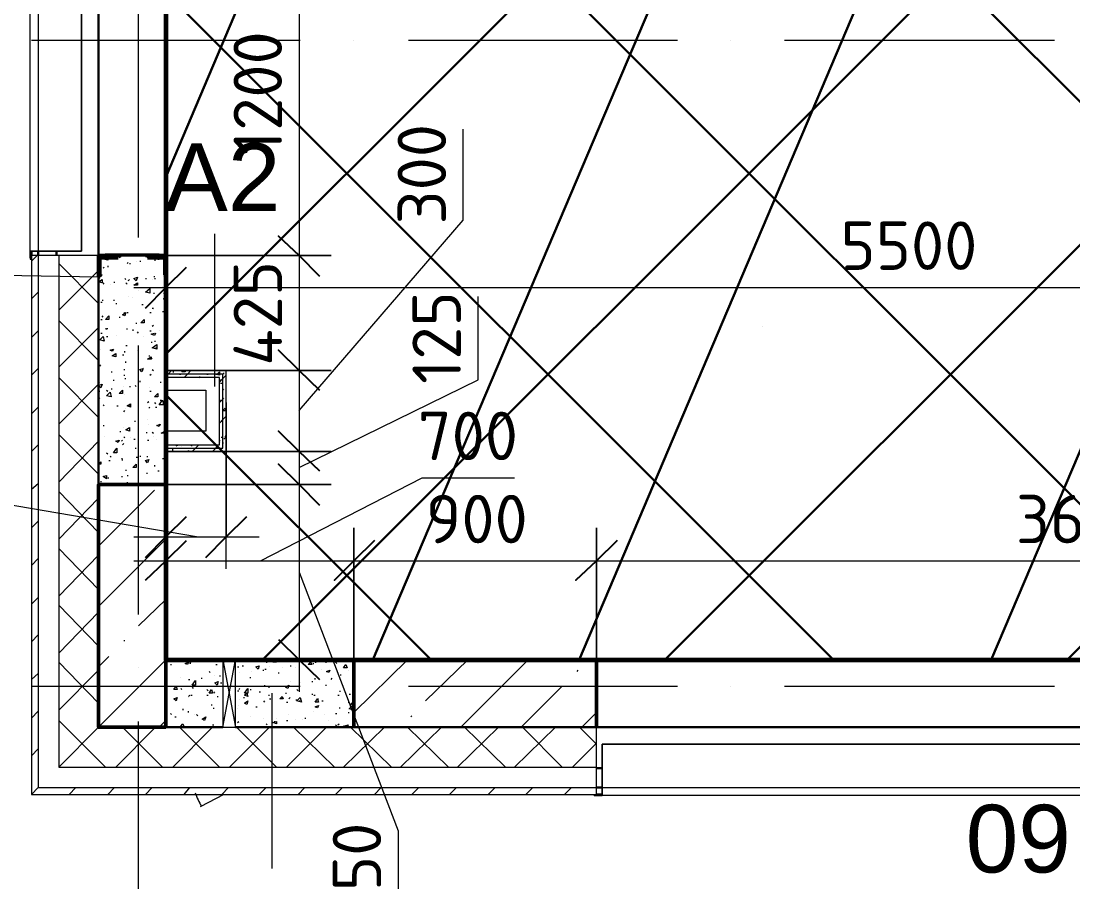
# Model space of a CAD drawing. Header units: millimetres. Extents: x -84737 to 172119, y -43083 to 59399.
# Drawn here: x 6267 to 10175, y 33252 to 36452 of the extents above; entities that cross this region are included whole.
import ezdxf

# ---------------------------------------------------------------- set-up
doc = ezdxf.new("R2010")
doc.units = ezdxf.units.MM
for name, color, linetype, lineweight in [('11) Плинтус ПЛ-2', 70, 'Continuous', 30), ('15) Штукатурка стен СТ-1.1', 161, 'Continuous', 60), ('16) Краска СТ-1.1 стена', 5, 'Continuous', 60), ('18) Краска ПТ-1 потолок', 31, 'Continuous', 30), ('20) Шпакл. баз. фин Стена', 40, 'Continuous', 60), ('22) Шпакл. баз. фин. Потолок', 102, 'Continuous', 30)]:
    doc.layers.add(name, color=color, linetype=linetype, lineweight=lineweight)
for name, color, linetype in [('PDF _Марки', 7, 'Continuous'), ('PDF _Несущие колонны', 7, 'Continuous'), ('PDF _Обобщенные модели', 7, 'Continuous'), ('PDF _Обозначения', 7, 'Continuous'), ('PDF _Окна', 7, 'Continuous'), ('PDF _Оси', 7, 'Continuous'), ('PDF _Размеры-100', 7, 'Continuous'), ('PDF _Стены', 7, 'Continuous'), ('PDF _Текст', 7, 'Continuous'), ('PDF _Элементы узлов', 7, 'Continuous')]:
    doc.layers.add(name, color=color, linetype=linetype)
doc.styles.add('PDF GOSTCommon', font='arial.ttf')
doc.styles.add('PDF ISOCPEUR', font='isocpeur.ttf')

msp = doc.modelspace()

# ---------------------------------------------------------------- hatches: boundary and pattern name
at = {"layer": '18) Краска ПТ-1 потолок'}
h = msp.add_hatch(dxfattribs=at)
h.set_pattern_fill('ANSI32', color=256, scale=222, angle=22)
h.paths.add_polyline_path([(26915.9, 43368.7), (24507.3, 43368.7), (24507.3, 34077.2), (26915.9, 34077.2)])
h.paths.add_polyline_path([(36427.6, 39178), (36427.6, 34081.4), (26987.8, 34081.4), (26987.8, 40617.2), (29108.6, 40617.2), (29108.6, 39178)])
h.paths.add_polyline_path([(42006.7, 34077.2), (36508, 34077.2), (36508, 44380.4), (42006.7, 44380.4)])
h.paths.add_polyline_path([(21895.5, 43368.7), (24304.1, 43368.7), (24304.1, 34077.2), (21895.5, 34077.2)])
h.paths.add_polyline_path([(12383.8, 39178), (12383.8, 34081.4), (21823.5, 34081.4), (21823.5, 40617.2), (19702.8, 40617.2), (19702.8, 39178)])
h.paths.add_polyline_path([(6804.6, 34077.2), (12303.4, 34077.2), (12303.4, 44380.4), (6804.6, 44380.4)])
h = msp.add_hatch(dxfattribs=at)
h.set_pattern_fill('ANSI32', color=256, scale=222, angle=22)
h.paths.add_polyline_path([(26915.9, 43368.7), (24507.3, 43368.7), (24507.3, 34077.2), (26915.9, 34077.2)])
h.paths.add_polyline_path([(36427.6, 39178), (36427.6, 34081.4), (26987.8, 34081.4), (26987.8, 40617.2), (29108.6, 40617.2), (29108.6, 39178)])
h.paths.add_polyline_path([(42006.7, 34077.2), (36508, 34077.2), (36508, 44380.4), (42006.7, 44380.4)])
h.paths.add_polyline_path([(21895.5, 43368.7), (24304.1, 43368.7), (24304.1, 34077.2), (21895.5, 34077.2)])
h.paths.add_polyline_path([(12383.8, 39178), (12383.8, 34081.4), (21823.5, 34081.4), (21823.5, 40617.2), (19702.8, 40617.2), (19702.8, 39178)])
h.paths.add_polyline_path([(6804.6, 34077.2), (12303.4, 34077.2), (12303.4, 44380.4), (6804.6, 44380.4)])
at = {"layer": '22) Шпакл. баз. фин. Потолок'}
h = msp.add_hatch(dxfattribs=at)
h.set_pattern_fill('ANSI37', color=256, scale=333)
h.paths.add_polyline_path([(26915.9, 43368.7), (24507.3, 43368.7), (24507.3, 34077.2), (26915.9, 34077.2)])
h.paths.add_polyline_path([(36427.6, 39178), (36427.6, 34081.4), (26987.8, 34081.4), (26987.8, 40617.2), (29108.6, 40617.2), (29108.6, 39178)])
h.paths.add_polyline_path([(42006.7, 34077.2), (36508, 34077.2), (36508, 44380.4), (42006.7, 44380.4)])
h.paths.add_polyline_path([(21895.5, 43368.7), (24304.1, 43368.7), (24304.1, 34077.2), (21895.5, 34077.2)])
h.paths.add_polyline_path([(12383.8, 39178), (12383.8, 34081.4), (21823.5, 34081.4), (21823.5, 40617.2), (19702.8, 40617.2), (19702.8, 39178)])
h.paths.add_polyline_path([(6804.6, 34077.2), (12303.4, 34077.2), (12303.4, 44380.4), (6804.6, 44380.4)])
h = msp.add_hatch(dxfattribs=at)
h.set_pattern_fill('ANSI37', color=256, scale=333)
h.paths.add_polyline_path([(26915.9, 43368.7), (24507.3, 43368.7), (24507.3, 34077.2), (26915.9, 34077.2)])
h.paths.add_polyline_path([(36427.6, 39178), (36427.6, 34081.4), (26987.8, 34081.4), (26987.8, 40617.2), (29108.6, 40617.2), (29108.6, 39178)])
h.paths.add_polyline_path([(42006.7, 34077.2), (36508, 34077.2), (36508, 44380.4), (42006.7, 44380.4)])
h.paths.add_polyline_path([(21895.5, 43368.7), (24304.1, 43368.7), (24304.1, 34077.2), (21895.5, 34077.2)])
h.paths.add_polyline_path([(12383.8, 39178), (12383.8, 34081.4), (21823.5, 34081.4), (21823.5, 40617.2), (19702.8, 40617.2), (19702.8, 39178)])
h.paths.add_polyline_path([(6804.6, 34077.2), (12303.4, 34077.2), (12303.4, 44380.4), (6804.6, 44380.4)])

# ---------------------------------------------------------------- linework, layer by layer
at = {"layer": '11) Плинтус ПЛ-2'}
msp.add_lwpolyline([(7778.2, 44380.4), (6804.6, 44380.4), (6804.6, 34077.2), (12303.4, 34077.2), (12303.4, 37480.5)], dxfattribs=at)
at = {"layer": '15) Штукатурка стен СТ-1.1'}
msp.add_lwpolyline([(7778.2, 44380.4), (6804.6, 44380.4), (6804.6, 34077.2), (12303.4, 34077.2), (12303.4, 37480.5)], dxfattribs=at)
at = {"layer": '16) Краска СТ-1.1 стена'}
msp.add_lwpolyline([(7778.2, 44380.4), (6804.6, 44380.4), (6804.6, 34077.2), (12303.4, 34077.2), (12303.4, 37480.5)], dxfattribs=at)
at = {"layer": '20) Шпакл. баз. фин Стена'}
msp.add_lwpolyline([(7778.2, 44380.4), (6804.6, 44380.4), (6804.6, 34077.2), (12303.4, 34077.2), (12303.4, 37480.5)], dxfattribs=at)
at = {"layer": 'PDF _Марки', "lineweight": 9}
for points in [[(6986.7, 35093.1), (6986.7, 35660.4)], [(6554.9, 35499.5), (5627.8, 35516.4)], [(7198.3, 33954.4), (7198.3, 33302.5)]]:
    msp.add_lwpolyline(points, dxfattribs=at)
at = {"layer": 'PDF _Несущие колонны', "lineweight": 9}
for points in [[(6554.9, 34729.1), (6554.9, 34729.1)], [(6554.9, 34500.5), (6762.3, 34707.9)], [(6554.9, 34276.1), (6804.6, 34525.9)], [(6703, 34204.2), (6804.6, 34301.5)], [(6648, 34149.1), (6652.2, 34149.1)], [(6554.9, 34051.8), (6593, 34089.9)], [(6554.9, 33827.4), (6804.6, 34077.2)], [(7503.1, 33882.4), (7702.1, 34077.2)], [(7769.8, 33924.8), (7926.4, 34077.2)], [(7901, 33827.4), (8150.8, 34077.2)], [(8332.8, 34034.8), (8337, 34039.1)], [(8125.4, 33827.4), (8277.8, 33979.8)], [(6779.2, 33827.4), (6804.6, 33852.8)], [(7714.8, 33865.5), (7719, 33869.7)], [(8349.7, 33827.4), (8404.8, 33882.4)]]:
    msp.add_lwpolyline(points, dxfattribs=at)
at = {"layer": 'PDF _Несущие колонны', "lineweight": 50}
msp.add_lwpolyline([(6804.6, 33827.4), (6804.6, 34729.1), (6554.9, 34729.1), (6554.9, 33827.4)], close=True, dxfattribs=at)
msp.add_lwpolyline([(8404.8, 33827.4), (8404.8, 34077.2), (7503.1, 34077.2), (7503.1, 33827.4)], dxfattribs=at)
at = {"layer": 'PDF _Несущие колонны', "lineweight": 30}
msp.add_lwpolyline([(7503.1, 33827.4), (8404.8, 33827.4)], dxfattribs=at)
at = {"layer": 'PDF _Обобщенные модели', "lineweight": 50}
for points in [[(6631.1, 35579.9), (6554.9, 35579.9), (6554.9, 35503.7)], [(6559.1, 35508), (6559.1, 35571.5), (6626.8, 35571.5)], [(6804.6, 35503.7), (6804.6, 35579.9), (6728.4, 35579.9)], [(6736.9, 35571.5), (6800.4, 35571.5), (6800.4, 35508)]]:
    msp.add_lwpolyline(points, dxfattribs=at)
at = {"layer": 'PDF _Обобщенные модели', "lineweight": 30}
msp.add_lwpolyline([(6580.3, 35579.9), (6580.3, 35584.2), (6779.2, 35584.2), (6779.2, 35579.9)], dxfattribs=at)
at = {"layer": 'PDF _Обобщенные модели', "lineweight": 50}
for centre, start, end in [((6629.2, 35583.5), 270, 11.5359), ((6739.3, 35583.5), 168.4641, 270), ((6557.3, 35511.5), 258.4641, 360), ((6807, 35511.5), 180, 281.5359)]:
    msp.add_arc(centre, 6.35, start, end, dxfattribs=at)
at = {"layer": 'PDF _Обозначения', "lineweight": 9}
msp.add_lwpolyline([(9022.8, 35317.5), (9022.8, 35317.5)], dxfattribs=at)
at = {"layer": 'PDF _Окна', "lineweight": 18}
for points in [[(6305.1, 35571.5), (6300.9, 35571.5), (6300.9, 35596.9), (6491.4, 35596.9), (6491.4, 36761), (6300.9, 36761), (6300.9, 36786.4), (6305.1, 36786.4)], [(6330.5, 36761), (6491.4, 36761), (6491.4, 35596.9), (6330.5, 35596.9)], [(6300.9, 35596.9), (6300.9, 35567.2), (6305.1, 35567.2)], [(11986.1, 33573.4), (12015.7, 33573.4), (12015.7, 33577.6), (12015.7, 33573.4), (11986.1, 33573.4), (11986.1, 33763.9), (8425.9, 33763.9), (8425.9, 33573.4), (8396.3, 33573.4), (8396.3, 33577.6), (8396.3, 33573.4), (8425.9, 33573.4)], [(8425.9, 33603), (8425.9, 33763.9), (11986.1, 33763.9), (11986.1, 33603)]]:
    msp.add_lwpolyline(points, dxfattribs=at)
for points in [[(6330.5, 35596.9), (6300.9, 35596.9), (6300.9, 36761), (6330.5, 36761)], [(11986.1, 33603), (11986.1, 33573.4), (8425.9, 33573.4), (8425.9, 33603)]]:
    msp.add_lwpolyline(points, close=True, dxfattribs=at)
at = {"layer": 'PDF _Окна', "lineweight": 9}
msp.add_lwpolyline([(7020.5, 33577.6), (6931.6, 33531.1)], dxfattribs=at)
msp.add_arc((7188, 33678.5), 290, 199.1437, 209.9982, dxfattribs=at)
at = {"layer": 'PDF _Оси', "lineweight": 9}
for points in [[(6703, 35647.7), (6703, 36646.7)], [(6305.1, 36380), (7304.2, 36380)], [(7503.1, 36380), (7503.1, 36380)], [(7706.3, 36380), (8705.3, 36380)], [(8904.3, 36380), (8904.3, 36380)], [(9103.3, 36380), (10106.5, 36380)], [(6703, 35448.7), (6703, 35448.7)], [(6703, 34246.5), (6703, 35245.5)], [(6703, 34047.5), (6703, 34047.5)], [(6305.1, 33979.8), (7304.2, 33979.8)], [(7503.1, 33979.8), (7503.1, 33979.8)], [(7706.3, 33979.8), (8705.3, 33979.8)], [(8904.3, 33979.8), (8904.3, 33979.8)], [(9103.3, 33979.8), (10106.5, 33979.8)], [(6703, 32845.3), (6703, 33848.6)]]:
    msp.add_lwpolyline(points, dxfattribs=at)
at = {"layer": 'PDF _Размеры-100', "lineweight": 9}
for points in [[(7299.9, 44499.3), (7299.9, 43678), (7299.9, 40079.8), (7299.9, 39178.2), (7299.9, 37980.2), (7299.9, 36777.9), (7299.9, 35579.9), (7299.9, 35152.4), (7299.9, 34851.8), (7299.9, 34729.1), (6800.4, 34729.1), (7418.4, 34729.1), (6800.4, 34729.1), (7299.9, 34729.1), (7299.9, 33958.6)], [(7299.9, 35004.2), (7909.5, 35711.2), (7909.5, 36049.8)], [(6686.1, 35461.4), (12303.5, 35461.4), (12384, 35461.4), (21824, 35461.4), (21904.4, 35461.4), (24304.6, 35461.4), (24503.6, 35461.4), (26903.8, 35461.4), (26984.2, 35461.4), (36424.2, 35461.4), (36504.7, 35461.4), (36504.7, 35960.9), (36504.7, 35342.9), (36504.7, 35960.9), (36504.7, 35461.4), (42126.4, 35461.4)], [(6804.6, 35342.9), (6804.6, 35960.9), (6804.6, 35461.4)], [(7299.9, 34792.6), (7964.5, 35118.5), (7964.5, 35427.5)], [(6804.6, 34415.8), (6804.6, 35033.9), (6804.6, 34534.3)], [(7029, 34415.8), (7029, 35033.9), (7029, 34534.3)], [(6804.6, 34326.9), (6804.6, 34945), (6804.6, 34445.4)], [(7156, 34445.4), (7757.1, 34754.5), (8100, 34754.5)], [(6918.9, 34534.3), (6148.5, 34665.6), (5805.6, 34665.6)], [(6686.1, 34445.4), (7503.1, 34445.4), (8404.8, 34445.4), (12003, 34445.4), (12003, 34233.8), (12003, 34568.2), (12003, 34233.8), (12003, 34445.4), (12426.3, 34445.4)], [(6686.1, 34534.3), (7151.8, 34534.3)], [(7299.9, 34403.1), (7668.2, 33442.2), (7668.2, 33103.5)], [(7181.4, 34077.2), (7799.4, 34077.2), (7299.9, 34077.2)]]:
    msp.add_lwpolyline(points, dxfattribs=at)
at = {"layer": 'PDF _Размеры-100', "lineweight": 25}
for points in [[(7376.1, 35503.7), (7299.9, 35579.9), (7223.7, 35651.9), (7299.9, 35579.9)], [(7376.1, 35080.4), (7299.9, 35152.4), (7223.7, 35228.6), (7299.9, 35152.4)], [(7376.1, 34779.9), (7299.9, 34851.8), (7223.7, 34928), (7299.9, 34851.8)], [(7376.1, 34652.9), (7299.9, 34729.1), (7223.7, 34805.3), (7299.9, 34729.1)], [(7579.3, 34521.6), (7503.1, 34445.4), (7431.1, 34373.5), (7503.1, 34445.4)], [(8481, 34521.6), (8404.8, 34445.4), (8328.6, 34373.5), (8404.8, 34445.4)]]:
    msp.add_lwpolyline(points, close=True, dxfattribs=at)
at = {"layer": 'PDF _Размеры-100', "lineweight": 9}
for points in [[(7299.9, 35579.9), (6800.4, 35579.9), (7418.4, 35579.9), (6800.4, 35579.9)], [(7299.9, 35152.4), (6800.4, 35152.4), (7418.4, 35152.4), (6800.4, 35152.4)], [(7299.9, 34851.8), (6800.4, 34851.8), (7418.4, 34851.8), (6800.4, 34851.8)], [(7503.1, 34445.4), (7503.1, 33945.9), (7503.1, 34568.2), (7503.1, 33945.9)], [(8404.8, 34445.4), (8404.8, 33945.9), (8404.8, 34568.2), (8404.8, 33945.9)]]:
    msp.add_lwpolyline(points, close=True, dxfattribs=at)
at = {"layer": 'PDF _Размеры-100', "lineweight": 25}
for points in [[(6728.4, 35385.2), (6804.6, 35461.4), (6880.8, 35537.6)], [(6728.4, 34458.1), (6804.6, 34534.3), (6880.8, 34610.5)], [(6952.8, 34458.1), (7029, 34534.3), (7105.2, 34610.5)], [(6728.4, 34373.5), (6804.6, 34445.4), (6880.8, 34521.6)], [(7223.7, 34153.4), (7299.9, 34077.2), (7376.1, 34005.2)]]:
    msp.add_lwpolyline(points, dxfattribs=at)
at = {"layer": 'PDF _Стены', "lineweight": 30}
for points in [[(6804.6, 39178.2), (6804.6, 35152.4), (6804.6, 34729.1), (6554.9, 34729.1), (6554.9, 39178.2)], [(6305.1, 35579.9), (6305.1, 35596.9)], [(6330.5, 35596.9), (6330.5, 35579.9)], [(6398.2, 35579.9), (6398.2, 35596.9)], [(6804.6, 35579.9), (6554.9, 35579.9)], [(7016.3, 34077.2), (6804.6, 34077.2), (6804.6, 33827.4), (7016.3, 33827.4)], [(7062.9, 33827.4), (7503.1, 33827.4), (7503.1, 34077.2), (7062.9, 34077.2)], [(8404.8, 34077.2), (12003, 34077.2)], [(8404.8, 33827.4), (12303.5, 33827.4)], [(8425.9, 33675), (8404.8, 33675)], [(8404.8, 33603), (8425.9, 33603)], [(8425.9, 33577.6), (8404.8, 33577.6)]]:
    msp.add_lwpolyline(points, dxfattribs=at)
at = {"layer": 'PDF _Стены', "lineweight": 18}
for points in [[(6554.9, 35579.9), (6305.1, 35579.9), (6305.1, 33577.6), (8404.8, 33577.6), (8404.8, 33827.4), (7062.9, 33827.4)], [(6330.5, 35579.9), (6330.5, 33603), (8404.8, 33603)], [(6406.7, 35579.9), (6406.7, 33679.2), (8404.8, 33679.2)], [(6804.6, 34851.8), (7029, 34851.8), (7029, 35152.4), (6804.6, 35152.4)], [(6804.6, 34864.5), (7016.3, 34864.5), (7016.3, 35139.7), (6804.6, 35139.7)], [(6804.6, 34877.2), (7003.6, 34877.2), (7003.6, 35127), (6804.6, 35127)], [(6804.6, 35080.4), (6952.8, 35080.4), (6952.8, 34928), (6804.6, 34928)], [(7016.3, 33827.4), (6554.9, 33827.4), (6554.9, 34729.1)]]:
    msp.add_lwpolyline(points, dxfattribs=at)
at = {"layer": 'PDF _Стены', "lineweight": 9}
for points in [[(6305.1, 35558.8), (6326.3, 35579.9)], [(6800.4, 35579.9), (6800.4, 35575.7)], [(6554.9, 35402.1), (6406.7, 35550.3)], [(6571.8, 35533.4), (6576, 35537.6)], [(6588.7, 35541.8), (6588.7, 35537.6)], [(6660.7, 35550.3), (6664.9, 35554.5)], [(6669.2, 35550.3), (6673.4, 35550.3)], [(6694.6, 35558.8), (6694.6, 35558.8)], [(6707.3, 35558.8), (6711.5, 35558.8)], [(6762.3, 35563), (6766.5, 35563)], [(6775, 35567.2), (6779.2, 35567.2)], [(6406.7, 35376.7), (6554.9, 35524.9)], [(6554.9, 35499.5), (6559.1, 35495.3)], [(6652.2, 35495.3), (6656.5, 35491)], [(6664.9, 35486.8), (6669.2, 35491)], [(6728.4, 35495.3), (6732.7, 35495.3)], [(6753.8, 35491), (6753.8, 35491)], [(6762.3, 35499.5), (6762.3, 35503.7)], [(6762.3, 35495.3), (6766.5, 35495.3)], [(6571.8, 35474.1), (6576, 35478.3)], [(6597.2, 35474.1), (6597.2, 35474.1)], [(6614.1, 35478.3), (6614.1, 35482.6)], [(6656.5, 35478.3), (6660.7, 35474.1)], [(6660.7, 35486.8), (6660.7, 35486.8)], [(6694.6, 35469.9), (6694.6, 35469.9)], [(6791.9, 35465.6), (6791.9, 35465.6)], [(6305.1, 35419.1), (6330.5, 35444.5)], [(6567.6, 35414.8), (6571.8, 35414.8)], [(6609.9, 35414.8), (6614.1, 35414.8)], [(6664.9, 35427.5), (6664.9, 35427.5)], [(6681.9, 35423.3), (6681.9, 35423.3)], [(6758.1, 35440.2), (6762.3, 35440.2)], [(6796.2, 35440.2), (6800.4, 35440.2)], [(6804.6, 35414.8), (6796.2, 35419.1), (6804.6, 35423.3)], [(6563.3, 35406.4), (6567.6, 35406.4)], [(6618.4, 35402.1), (6622.6, 35402.1)], [(6715.7, 35397.9), (6720, 35397.9)], [(6753.8, 35385.2), (6758.1, 35385.2)], [(6758.1, 35381), (6758.1, 35381)], [(6554.9, 35190.5), (6406.7, 35338.7)], [(6563.3, 35342.9), (6567.6, 35342.9)], [(6567.6, 35351.4), (6571.8, 35355.6)], [(6631.1, 35351.4), (6635.3, 35351.4)], [(6648, 35368.3), (6652.2, 35364.1)], [(6660.7, 35368.3), (6664.9, 35368.3)], [(6745.4, 35368.3), (6749.6, 35368.3)], [(6791.9, 35372.5), (6796.2, 35372.5)], [(6800.4, 35347.1), (6800.4, 35342.9)], [(6305.1, 35275.2), (6330.5, 35300.6)], [(6406.7, 35165.1), (6554.9, 35313.3)], [(6580.3, 35309), (6584.5, 35304.8)], [(6584.5, 35309), (6588.7, 35309)], [(6660.7, 35304.8), (6660.7, 35309)], [(6681.9, 35304.8), (6681.9, 35300.6)], [(6694.6, 35330.2), (6694.6, 35326)], [(6698.8, 35292.1), (6703, 35296.3)], [(6745.4, 35300.6), (6749.6, 35300.6)], [(6753.8, 35317.5), (6758.1, 35321.7)], [(6779.2, 35300.6), (6779.2, 35300.6)], [(6563.3, 35292.1), (6567.6, 35292.1)], [(6584.5, 35279.4), (6588.7, 35279.4)], [(6622.6, 35283.6), (6622.6, 35283.6)], [(6720, 35279.4), (6720, 35279.4)], [(6766.5, 35292.1), (6762.3, 35283.6), (6749.6, 35287.9), (6762.3, 35292.1)], [(6749.6, 35258.2), (6753.8, 35258.2)], [(6762.3, 35262.5), (6766.5, 35262.5)], [(6563.3, 35232.8), (6563.3, 35232.8)], [(6652.2, 35220.1), (6652.2, 35224.4)], [(6656.5, 35245.5), (6660.7, 35245.5)], [(6656.5, 35245.5), (6656.5, 35245.5)], [(6698.8, 35228.6), (6698.8, 35228.6)], [(6766.5, 35237.1), (6770.8, 35237.1)], [(6643.8, 35211.7), (6648, 35211.7)], [(6656.5, 35182), (6656.5, 35186.3)], [(6741.1, 35207.4), (6745.4, 35207.4)], [(6749.6, 35194.7), (6753.8, 35199)], [(6305.1, 35135.5), (6330.5, 35160.9)], [(6559.1, 35169.3), (6563.3, 35173.6)], [(6601.4, 35148.2), (6605.7, 35148.2)], [(6648, 35156.6), (6652.2, 35156.6)], [(6720, 35165.1), (6720, 35165.1)], [(6745.4, 35135.5), (6749.6, 35139.7)], [(6753.8, 35156.6), (6758.1, 35152.4)], [(6804.6, 35135.5), (6813.1, 35139.7), (6825.8, 35152.4)], [(6830, 35148.2), (6834.3, 35148.2)], [(6855.4, 35139.7), (6859.7, 35139.7)], [(6872.4, 35152.4), (6876.6, 35152.4), (6876.6, 35148.2), (6863.9, 35148.2), (6868.1, 35152.4)], [(6872.4, 35127), (6885.1, 35139.7), (6897.8, 35152.4)], [(6957, 35139.7), (6961.3, 35139.7)], [(6974, 35152.4), (6974, 35152.4)], [(7020.5, 35139.7), (7020.5, 35143.9)], [(7020.5, 35139.7), (7020.5, 35139.7)], [(6554.9, 34978.8), (6406.7, 35127)], [(6406.7, 34953.4), (6554.9, 35101.6)], [(6559.1, 35110.1), (6559.1, 35110.1)], [(6609.9, 35118.5), (6609.9, 35114.3)], [(6648, 35135.5), (6652.2, 35135.5)], [(6652.2, 35122.8), (6656.5, 35122.8)], [(6707.3, 35114.3), (6707.3, 35110.1)], [(6783.5, 35110.1), (6787.7, 35110.1)], [(6800.4, 35114.3), (6800.4, 35114.3)], [(6804.6, 35110.1), (6804.6, 35110.1)], [(6927.4, 35127), (6931.6, 35131.2)], [(7003.6, 35110.1), (7016.3, 35122.8), (7029, 35135.5)], [(7003.6, 35118.5), (7007.8, 35118.5)], [(7007.8, 35105.8), (7012.1, 35105.8)], [(6554.9, 35076.2), (6559.1, 35076.2)], [(6584.5, 35080.4), (6588.7, 35076.2)], [(6601.4, 35084.7), (6605.7, 35084.7)], [(6648, 35093.1), (6648, 35093.1)], [(6652.2, 35063.5), (6652.2, 35063.5)], [(6669.2, 35093.1), (6673.4, 35093.1)], [(6690.3, 35097.4), (6694.6, 35093.1)], [(6745.4, 35088.9), (6745.4, 35088.9)], [(6745.4, 35076.2), (6749.6, 35076.2)], [(7016.3, 35080.4), (7020.5, 35084.7)], [(7016.3, 35080.4), (7016.3, 35080.4)], [(6554.9, 35046.6), (6559.1, 35050.8)], [(6571.8, 35025.4), (6576, 35021.2)], [(6736.9, 35033.9), (6741.1, 35038.1)], [(6762.3, 35033.9), (6766.5, 35029.6)], [(6783.5, 35042.3), (6787.7, 35042.3)], [(7003.6, 35033.9), (7016.3, 35046.6), (7020.5, 35050.8)], [(7003.6, 35042.3), (7007.8, 35042.3)], [(7016.3, 35025.4), (7016.3, 35025.4)], [(7016.3, 35021.2), (7016.3, 35025.4)], [(7029, 35046.6), (7029, 35046.6)], [(6305.1, 34991.5), (6330.5, 35016.9)], [(6554.9, 35012.7), (6554.9, 35012.7)], [(6554.9, 34987.3), (6554.9, 34987.3)], [(6622.6, 35021.2), (6626.8, 35021.2)], [(6648, 35000), (6652.2, 35004.2)], [(6656.5, 35012.7), (6656.5, 35012.7)], [(6669.2, 35021.2), (6673.4, 35021.2)], [(6741.1, 35012.7), (6745.4, 35016.9)], [(6766.5, 35016.9), (6770.8, 35016.9)], [(7003.6, 34957.7), (7016.3, 34970.4), (7029, 34983.1), (7024.8, 34978.8)], [(6571.8, 34949.2), (6576, 34949.2)], [(6690.3, 34961.9), (6690.3, 34966.1)], [(6736.9, 34970.4), (6736.9, 34970.4)], [(6741.1, 34953.4), (6741.1, 34953.4)], [(6804.6, 34978.8), (6804.6, 34978.8)], [(7012.1, 34961.9), (7016.3, 34966.1)], [(6554.9, 34767.2), (6406.7, 34915.3)], [(6576, 34906.9), (6576, 34906.9)], [(6635.3, 34928), (6635.3, 34923.8)], [(6648, 34940.7), (6648, 34940.7)], [(6648, 34906.9), (6652.2, 34902.6)], [(6732.7, 34923.8), (6732.7, 34919.6)], [(6753.8, 34923.8), (6758.1, 34919.6)], [(6758.1, 34906.9), (6758.1, 34906.9)], [(7012.1, 34902.6), (7012.1, 34906.9)], [(7020.5, 34898.4), (7029, 34906.9), (7024.8, 34906.9), (7029, 34911.1)], [(6305.1, 34851.8), (6330.5, 34877.2)], [(6406.7, 34737.5), (6554.9, 34889.9)], [(6639.5, 34889.9), (6643.8, 34894.2)], [(6643.8, 34877.2), (6648, 34881.5)], [(6673.4, 34902.6), (6673.4, 34902.6)], [(6686.1, 34898.4), (6690.3, 34898.4)], [(6736.9, 34894.2), (6741.1, 34894.2)], [(6770.8, 34898.4), (6770.8, 34898.4)], [(6800.4, 34881.5), (6800.4, 34881.5)], [(6825.8, 34877.2), (6830, 34877.2)], [(6842.7, 34873), (6851.2, 34877.2)], [(6863.9, 34868.8), (6863.9, 34868.8)], [(6897.8, 34877.2), (6902, 34873)], [(6902, 34851.8), (6914.7, 34864.5), (6927.4, 34877.2)], [(6978.2, 34851.8), (6990.9, 34864.5), (6995.1, 34873)], [(7003.6, 34894.2), (7003.6, 34889.9)], [(7007.8, 34885.7), (7007.8, 34885.7)], [(7016.3, 34885.7), (7016.3, 34881.5)], [(7016.3, 34885.7), (7016.3, 34885.7)], [(6584.5, 34847.6), (6588.7, 34843.4)], [(6597.2, 34834.9), (6601.4, 34830.7)], [(6639.5, 34826.4), (6643.8, 34826.4)], [(6690.3, 34864.5), (6694.6, 34864.5)], [(6694.6, 34830.7), (6698.8, 34830.7)], [(6707.3, 34834.9), (6711.5, 34834.9)], [(6736.9, 34830.7), (6736.9, 34834.9)], [(6791.9, 34826.4), (6796.2, 34826.4)], [(6830, 34856.1), (6830, 34860.3)], [(6885.1, 34851.8), (6889.3, 34856.1), (6889.3, 34851.8)], [(6957, 34864.5), (6961.3, 34864.5)], [(6593, 34818), (6597.2, 34818)], [(6643.8, 34818), (6643.8, 34822.2)], [(6762.3, 34801), (6762.3, 34796.8)], [(6804.6, 34818), (6804.6, 34822.2)], [(6804.6, 34818), (6804.6, 34818)], [(6588.7, 34754.5), (6593, 34754.5)], [(6639.5, 34758.7), (6643.8, 34758.7)], [(6656.5, 34784.1), (6656.5, 34779.9)], [(6660.7, 34762.9), (6664.9, 34762.9)], [(6732.7, 34771.4), (6736.9, 34771.4)], [(6775, 34779.9), (6779.2, 34779.9)], [(6305.1, 34712.1), (6330.5, 34733.3)], [(6563.3, 34741.8), (6563.3, 34737.5)], [(6660.7, 34737.5), (6660.7, 34733.3)], [(6758.1, 34733.3), (6758.1, 34729.1)], [(6554.9, 34551.3), (6406.7, 34703.7)], [(6406.7, 34525.9), (6554.9, 34678.3)], [(6305.1, 34568.2), (6330.5, 34593.6)], [(6554.9, 34339.6), (6406.7, 34492)], [(6305.1, 34428.5), (6330.5, 34453.9)], [(6406.7, 34314.2), (6554.9, 34466.6)], [(6305.1, 34284.6), (6330.5, 34310)], [(6554.9, 34128), (6406.7, 34280.4)], [(6406.7, 34102.6), (6554.9, 34255)], [(6305.1, 34144.9), (6330.5, 34170.3)], [(6554.9, 33916.3), (6406.7, 34068.7)], [(6821.6, 34060.2), (6825.8, 34060.2)], [(6897.8, 34064.5), (6893.5, 34064.5), (6897.8, 34068.7)], [(6935.9, 34077.2), (6940.1, 34077.2)], [(6986.7, 34077.2), (6990.9, 34077.2)], [(6990.9, 34060.2), (6995.1, 34060.2)], [(7071.3, 34051.8), (7075.6, 34051.8)], [(7088.3, 34056), (7092.5, 34056)], [(7177.2, 34068.7), (7181.4, 34068.7)], [(7189.9, 34051.8), (7189.9, 34051.8)], [(7215.3, 34077.2), (7215.3, 34068.7), (7202.6, 34068.7), (7211, 34077.2)], [(7236.4, 34047.5), (7236.4, 34047.5)], [(7266.1, 34056), (7270.3, 34056)], [(7287.2, 34047.5), (7287.2, 34047.5)], [(7329.5, 34047.5), (7333.8, 34047.5)], [(7350.7, 34064.5), (7354.9, 34064.5)], [(7359.2, 34068.7), (7363.4, 34068.7)], [(7397.3, 34068.7), (7401.5, 34068.7)], [(7435.4, 34068.7), (7439.6, 34064.5)], [(6305.1, 34005.2), (6330.5, 34026.4)], [(6406.7, 33890.9), (6554.9, 34039.1)], [(6859.7, 34013.7), (6859.7, 34013.7)], [(6935.9, 34009.4), (6940.1, 34009.4)], [(6965.5, 34034.8), (6969.7, 34030.6)], [(6986.7, 34017.9), (6986.7, 34017.9)], [(7003.6, 34017.9), (7007.8, 34017.9)], [(7079.8, 34030.6), (7079.8, 34030.6)], [(7117.9, 34013.7), (7117.9, 34009.4)], [(7122.1, 34034.8), (7122.1, 34034.8)], [(7164.5, 34039.1), (7168.7, 34039.1)], [(7172.9, 34043.3), (7177.2, 34043.3)], [(7223.7, 34030.6), (7223.7, 34026.4)], [(7359.2, 34005.2), (7359.2, 34009.4)], [(7384.6, 34043.3), (7384.6, 34043.3)], [(7418.4, 34005.2), (7422.7, 34009.4)], [(7452.3, 34022.1), (7456.5, 34022.1)], [(7481.9, 34039.1), (7481.9, 34039.1)], [(6859.7, 33971.3), (6863.9, 33967.1)], [(6889.3, 34005.2), (6893.5, 34005.2)], [(6893.5, 34005.2), (6893.5, 34005.2)], [(6902, 33975.6), (6906.2, 33971.3)], [(6957, 33967.1), (6961.3, 33962.9)], [(7007.8, 33992.5), (7012.1, 33992.5)], [(7075.6, 33967.1), (7079.8, 33971.3)], [(7117.9, 33967.1), (7122.1, 33967.1)], [(7172.9, 33979.8), (7172.9, 33984)], [(7185.6, 33975.6), (7189.9, 33975.6)], [(7266.1, 33996.7), (7266.1, 33996.7)], [(7291.5, 33967.1), (7295.7, 33962.9)], [(7304.2, 33992.5), (7304.2, 33992.5)], [(7346.5, 33996.7), (7350.7, 33996.7)], [(7397.3, 33984), (7401.5, 33984)], [(6842.7, 33933.2), (6842.7, 33933.2)], [(6889.3, 33941.7), (6893.5, 33945.9)], [(6889.3, 33937.5), (6889.3, 33937.5)], [(6897.8, 33945.9), (6902, 33945.9)], [(6957, 33945.9), (6961.3, 33945.9)], [(6982.4, 33954.4), (6986.7, 33958.6)], [(6995.1, 33941.7), (6999.4, 33941.7)], [(7071.3, 33962.9), (7075.6, 33962.9)], [(7079.8, 33929), (7079.8, 33929)], [(7092.5, 33937.5), (7096.7, 33937.5)], [(7151.8, 33958.6), (7156, 33958.6)], [(7185.6, 33945.9), (7189.9, 33945.9)], [(7189.9, 33933.2), (7194.1, 33933.2)], [(7249.1, 33954.4), (7253.4, 33954.4)], [(7261.8, 33933.2), (7266.1, 33937.5)], [(7287.2, 33929), (7291.5, 33929)], [(7346.5, 33950.2), (7350.7, 33950.2)], [(7354.9, 33945.9), (7359.2, 33945.9)], [(7367.6, 33933.2), (7371.9, 33933.2)], [(7443.8, 33945.9), (7448.1, 33945.9)], [(7452.3, 33958.6), (7452.3, 33962.9)], [(7486.2, 33950.2), (7490.4, 33950.2)], [(6868.1, 33895.1), (6868.1, 33890.9)], [(6974, 33912.1), (6974, 33907.8)], [(6982.4, 33895.1), (6982.4, 33899.4)], [(7071.3, 33895.1), (7071.3, 33895.1)], [(7075.6, 33907.8), (7075.6, 33907.8)], [(7139.1, 33903.6), (7143.3, 33903.6)], [(7168.7, 33920.5), (7172.9, 33924.8)], [(7253.4, 33920.5), (7257.6, 33920.5)], [(7299.9, 33924.8), (7304.2, 33924.8)], [(7384.6, 33924.8), (7388.8, 33924.8)], [(7448.1, 33899.4), (7452.3, 33899.4)], [(7481.9, 33920.5), (7486.2, 33920.5)], [(7498.9, 33895.1), (7498.9, 33890.9)], [(6305.1, 33861.3), (6330.5, 33886.7)], [(6580.3, 33679.2), (6554.9, 33704.6), (6406.7, 33852.8)], [(6821.6, 33878.2), (6825.8, 33874)], [(6838.5, 33865.5), (6842.7, 33865.5)], [(6889.3, 33882.4), (6889.3, 33886.7)], [(6910.5, 33874), (6910.5, 33874)], [(6918.9, 33874), (6923.2, 33869.7)], [(7117.9, 33865.5), (7117.9, 33865.5)], [(7168.7, 33861.3), (7168.7, 33861.3)], [(7215.3, 33861.3), (7215.3, 33861.3)], [(7253.4, 33852.8), (7257.6, 33852.8)], [(7261.8, 33874), (7261.8, 33874)], [(7287.2, 33857), (7287.2, 33857)], [(7312.6, 33857), (7312.6, 33857)], [(7321.1, 33861.3), (7325.3, 33861.3)], [(7354.9, 33886.7), (7354.9, 33886.7)], [(7393, 33874), (7393, 33874)], [(7410, 33852.8), (7410, 33852.8)], [(7435.4, 33878.2), (7439.6, 33878.2)], [(7481.9, 33882.4), (7486.2, 33882.4)], [(6406.7, 33679.2), (6554.9, 33827.4)], [(6618.4, 33679.2), (6766.5, 33827.4)], [(6791.9, 33679.2), (6643.8, 33827.4)], [(6830, 33679.2), (6978.2, 33827.4)], [(7003.6, 33679.2), (6855.4, 33827.4)], [(6978.2, 33835.9), (6982.4, 33835.9)], [(7041.7, 33679.2), (7189.9, 33827.4)], [(7215.3, 33679.2), (7067.1, 33827.4)], [(7071.3, 33844.3), (7075.6, 33848.6)], [(7092.5, 33831.6), (7092.5, 33831.6)], [(7177.2, 33840.1), (7181.4, 33835.9)], [(7206.8, 33848.6), (7211, 33848.6)], [(7253.4, 33679.2), (7401.5, 33827.4)], [(7431.1, 33679.2), (7278.8, 33827.4)], [(7435.4, 33835.9), (7439.6, 33831.6)], [(7443.8, 33835.9), (7448.1, 33840.1)], [(7469.2, 33827.4), (7465, 33831.6), (7481.9, 33835.9), (7477.7, 33827.4)], [(7465, 33679.2), (7617.4, 33827.4)], [(7642.8, 33679.2), (7490.4, 33827.4)], [(7676.7, 33679.2), (7829.1, 33827.4)], [(7854.5, 33679.2), (7702.1, 33827.4)], [(7888.3, 33679.2), (8040.7, 33827.4)], [(8066.1, 33679.2), (7913.7, 33827.4)], [(8100, 33679.2), (8252.4, 33827.4)], [(8277.8, 33679.2), (8129.6, 33827.4)], [(8404.8, 33763.9), (8341.3, 33827.4)], [(6305.1, 33721.6), (6330.5, 33747)], [(8315.9, 33679.2), (8404.8, 33768.1)], [(6305.1, 33577.6), (6330.5, 33603)], [(6444.8, 33577.6), (6470.2, 33603)], [(6588.7, 33577.6), (6614.1, 33603)], [(6728.4, 33577.6), (6753.8, 33603)], [(6872.4, 33577.6), (6893.5, 33603)], [(7012.1, 33577.6), (7037.5, 33603)], [(7151.8, 33577.6), (7177.2, 33603)], [(7295.7, 33577.6), (7321.1, 33603)], [(7435.4, 33577.6), (7460.8, 33603)], [(7579.3, 33577.6), (7604.7, 33603)], [(7719, 33577.6), (7744.4, 33603)], [(7858.7, 33577.6), (7884.1, 33603)], [(8002.6, 33577.6), (8028, 33603)], [(8142.3, 33577.6), (8167.7, 33603)], [(8286.2, 33577.6), (8311.6, 33603)]]:
    msp.add_lwpolyline(points, dxfattribs=at)
for points in [[(6588.7, 35571.5), (6588.7, 35563), (6576, 35567.2)], [(6567.6, 35491), (6567.6, 35478.3), (6554.9, 35482.6)], [(6698.8, 35499.5), (6694.6, 35486.8), (6686.1, 35495.3)], [(6698.8, 35478.3), (6698.8, 35469.9), (6686.1, 35469.9)], [(6745.4, 35440.2), (6728.4, 35444.5), (6745.4, 35457.2)], [(6593, 35355.6), (6593, 35342.9), (6580.3, 35342.9)], [(6656.5, 35368.3), (6652.2, 35355.6), (6643.8, 35359.8)], [(6724.2, 35342.9), (6724.2, 35330.2), (6711.5, 35330.2)], [(6576, 35262.5), (6559.1, 35266.7), (6571.8, 35279.4)], [(6609.9, 35232.8), (6605.7, 35224.4), (6597.2, 35228.6)], [(6770.8, 35232.8), (6753.8, 35237.1), (6770.8, 35249.8)], [(6618.4, 35215.9), (6618.4, 35203.2), (6605.7, 35207.4)], [(6749.6, 35203.2), (6749.6, 35194.7), (6736.9, 35194.7)], [(6720, 35160.9), (6715.7, 35148.2), (6707.3, 35156.6)], [(7003.6, 35139.7), (7003.6, 35135.5), (6990.9, 35139.7), (6995.1, 35139.7), (7003.6, 35148.2)], [(6567.6, 35101.6), (6563.3, 35088.9), (6554.9, 35097.4)], [(6601.4, 35055), (6584.5, 35059.3), (6597.2, 35072)], [(6643.8, 35080.4), (6643.8, 35067.7), (6631.1, 35067.7)], [(6775, 35067.7), (6775, 35055), (6762.3, 35055)], [(6673.4, 35029.6), (6673.4, 35016.9), (6660.7, 35021.2)], [(6796.2, 35025.4), (6779.2, 35025.4), (6791.9, 35042.3)], [(7024.8, 35012.7), (7016.3, 35004.2), (7029, 35004.2)], [(6783.5, 34953.4), (6779.2, 34945), (6770.8, 34949.2)], [(6669.2, 34940.7), (6669.2, 34928), (6656.5, 34932.3)], [(6800.4, 34928), (6800.4, 34919.6), (6787.7, 34919.6)], [(6631.1, 34894.2), (6626.8, 34885.7), (6618.4, 34889.9)], [(6622.6, 34847.6), (6609.9, 34847.6), (6622.6, 34864.5)], [(6563.3, 34813.7), (6563.3, 34805.3), (6554.9, 34805.3)], [(6694.6, 34805.3), (6694.6, 34792.6), (6681.9, 34792.6)], [(6741.1, 34822.2), (6736.9, 34809.5), (6728.4, 34818)], [(6584.5, 34762.9), (6584.5, 34750.2), (6571.8, 34758.7)], [(6889.3, 34068.7), (6885.1, 34060.2), (6876.6, 34064.5)], [(7151.8, 34056), (7147.5, 34043.3), (7139.1, 34051.8)], [(7342.2, 34068.7), (7346.5, 34060.2), (7333.8, 34060.2)], [(7473.5, 34060.2), (7477.7, 34047.5), (7465, 34047.5)], [(7414.2, 34039.1), (7410, 34030.6), (7401.5, 34034.8)], [(6842.7, 33979.8), (6847, 33967.1), (6834.3, 33967.1)], [(6914.7, 33984), (6902, 33984), (6914.7, 34001)], [(6974, 33967.1), (6978.2, 33954.4), (6965.5, 33954.4)], [(6999.4, 33996.7), (6995.1, 33984), (6986.7, 33992.5)], [(7109.4, 33954.4), (7096.7, 33954.4), (7109.4, 33971.3)], [(7261.8, 33984), (7257.6, 33971.3), (7249.1, 33975.6)], [(6847, 33937.5), (6842.7, 33924.8), (6834.3, 33933.2)], [(7105.2, 33954.4), (7109.4, 33941.7), (7096.7, 33945.9)], [(7236.4, 33941.7), (7240.7, 33933.2), (7228, 33933.2)], [(7308.4, 33920.5), (7291.5, 33924.8), (7304.2, 33937.5)], [(7367.6, 33933.2), (7371.9, 33920.5), (7359.2, 33920.5)], [(7109.4, 33924.8), (7105.2, 33912.1), (7096.7, 33916.3)], [(7371.9, 33907.8), (7367.6, 33899.4), (7359.2, 33903.6)], [(7503.1, 33890.9), (7486.2, 33895.1), (7498.9, 33907.8)], [(7498.9, 33920.5), (7503.1, 33907.8), (7490.4, 33912.1)], [(6952.8, 33865.5), (6948.6, 33852.8), (6940.1, 33857)], [(6868.1, 33840.1), (6872.4, 33827.4), (6859.7, 33831.6)], [(7215.3, 33848.6), (7215.3, 33840.1), (7202.6, 33844.3)]]:
    msp.add_lwpolyline(points, close=True, dxfattribs=at)
at = {"layer": 'PDF _Элементы узлов', "lineweight": 18}
msp.add_lwpolyline([(7016.3, 34077.2), (7016.3, 33827.4), (7062.9, 33827.4), (7062.9, 34077.2)], close=True, dxfattribs=at)
at = {"layer": 'PDF _Элементы узлов', "lineweight": 9}
for points in [[(7016.3, 34077.2), (7062.9, 33827.4)], [(7016.3, 33827.4), (7062.9, 34077.2)]]:
    msp.add_lwpolyline(points, dxfattribs=at)

# ---------------------------------------------------------------- texts
at = {"layer": 'PDF _Текст', "char_height": 180, "attachment_point": 4, "rotation": 90, "style": 'PDF ISOCPEUR'}
for s, insert in [('1200', (7146.2, 35953.9)), ('300', (7755.8, 35695.7)), ('425', (7146.2, 35170.8)), ('125', (7810.8, 35103)), ('650', (7514.5, 33087.9))]:
    msp.add_mtext(s, dxfattribs=dict(at, insert=insert))
at = {"layer": 'PDF _Текст', "attachment_point": 4}
for s, insert, char_height, style in [('А2', (6800.7, 35871.1), 251.59, 'PDF GOSTCommon'), ('5500', (9311.1, 35616.9), 180, 'PDF ISOCPEUR'), ('700', (7740.5, 34909.9), 180, 'PDF ISOCPEUR'), ('900', (7770.1, 34600.9), 180, 'PDF ISOCPEUR'), ('3600', (9963, 34600.9), 180, 'PDF ISOCPEUR'), ('09', (9776.7, 33411.5), 251.59, 'PDF GOSTCommon')]:
    msp.add_mtext(s, dxfattribs=dict(at, insert=insert, char_height=char_height, style=style))

doc.saveas('drawing.dxf')
